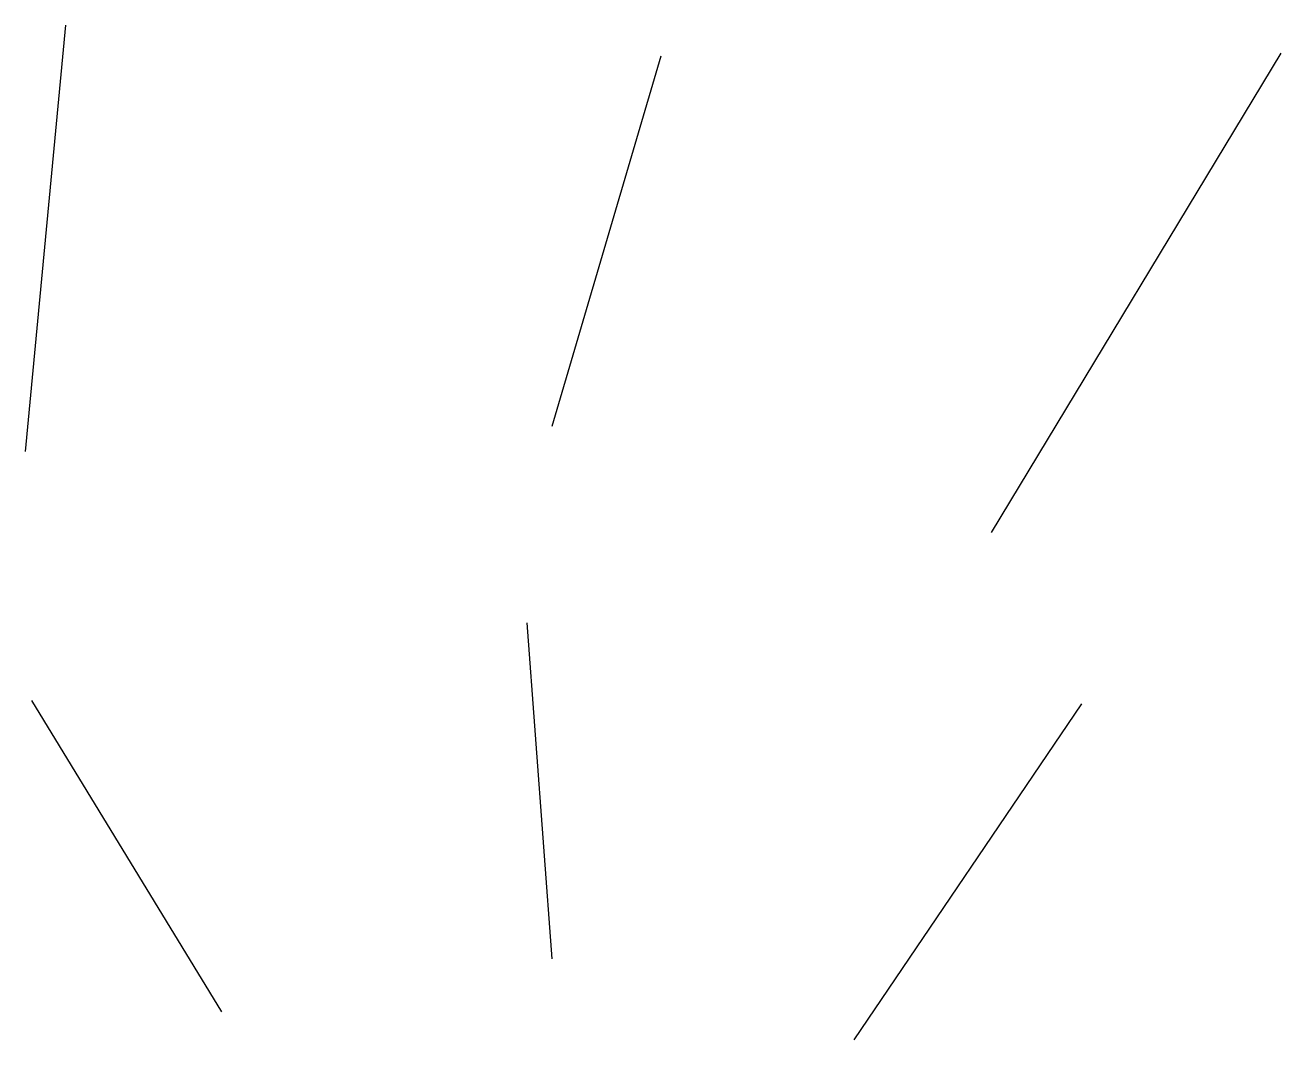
# Model space of a CAD drawing. Header units: millimetres. Extents: x 711 to 1178, y 355 to 733.
import ezdxf

# ---------------------------------------------------------------- set-up
doc = ezdxf.new("R2010")
doc.units = ezdxf.units.MM
doc.layers.add('Zagilsky1', color=20, linetype='Continuous')
doc.layers.add('Zagilsky2', color=170, linetype='Continuous')

msp = doc.modelspace()

# ---------------------------------------------------------------- linework, layer by layer
at = {"layer": 'Zagilsky1'}
for p, q in [((726.05, 732.52), (710.98, 573.85)), ((947.39, 720.93), (906.83, 583.12)), ((1178.01, 722.09), (1070.24, 543.74))]:
    msp.add_line(p, q, dxfattribs=at)
at = {"layer": 'Zagilsky2'}
for p, q in [((897.56, 510.16), (906.83, 385.08)), ((713.3, 481.2), (783.99, 365.39)), ((1103.84, 480.04), (1019.24, 354.97))]:
    msp.add_line(p, q, dxfattribs=at)

doc.saveas('drawing.dxf')
